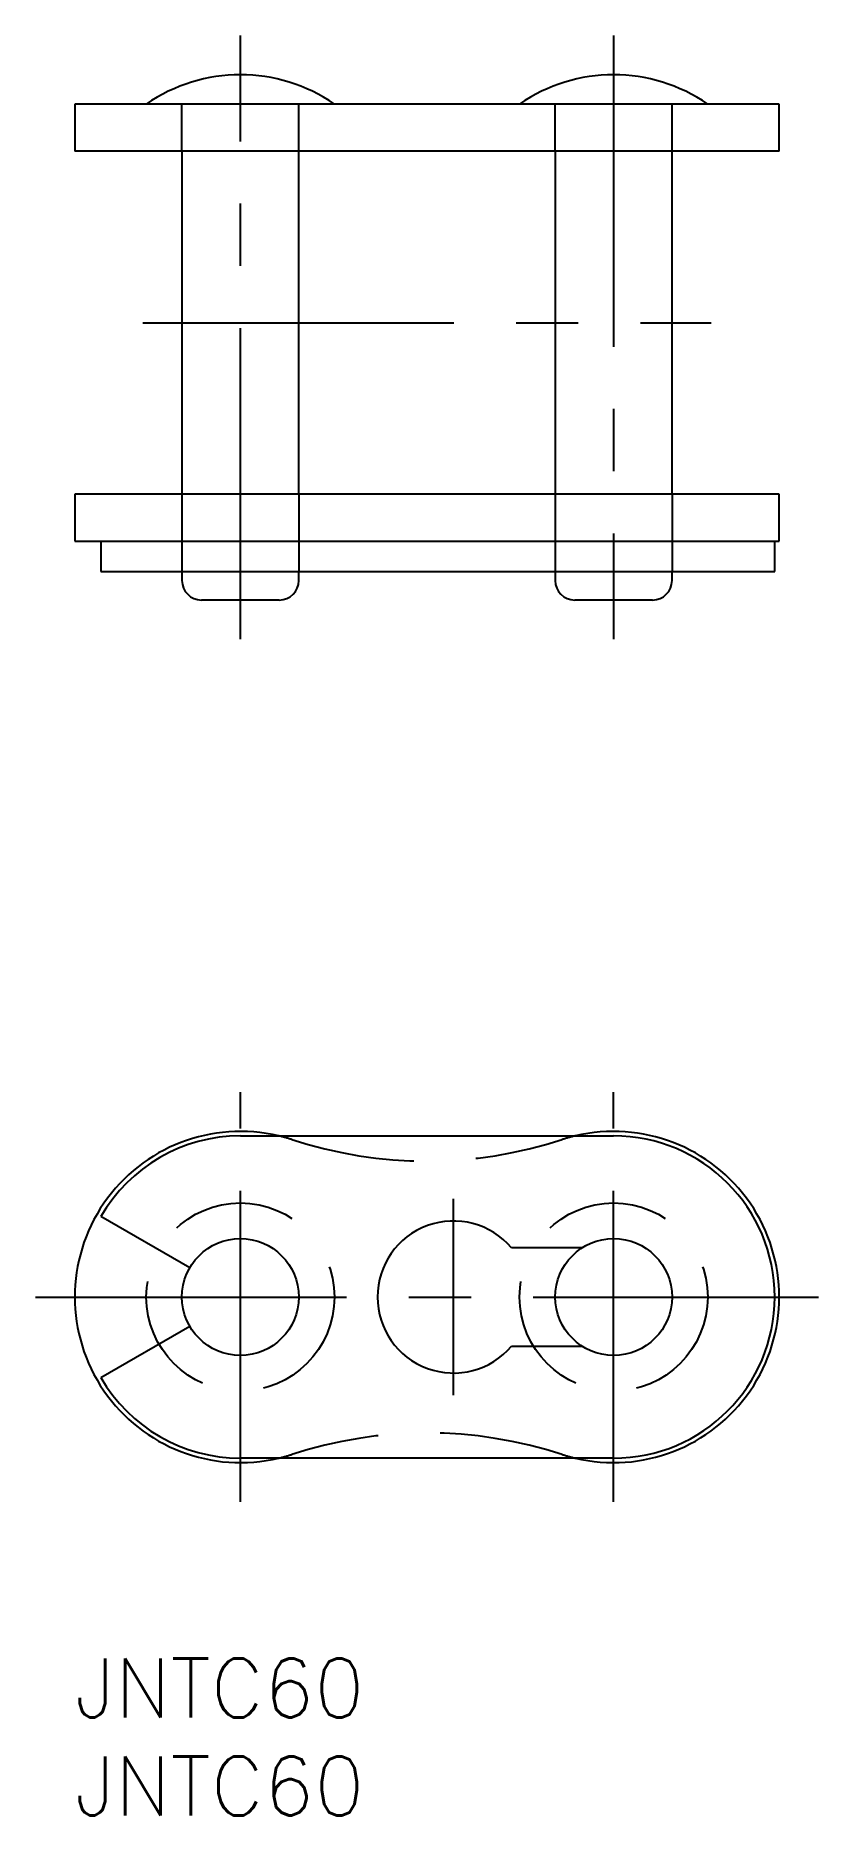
# Model space of a CAD drawing. Extents: x -2 to 38, y -8 to 82.8.
import ezdxf

# ---------------------------------------------------------------- set-up
doc = ezdxf.new("R2010")
doc.units = 0
doc.header["$LTSCALE"] = 0.5
doc.linetypes.add('CENTER', pattern=[50.8, 31.75, -6.35, 6.35, -6.35])
doc.linetypes.add('DASHED', pattern=[19.05, 12.7, -6.35])
for name, color, linetype in [('MSM_CENTER', 1, 'CENTER'), ('MSM_CONTINUOUS', 7, 'CONTINUOUS'), ('MSM_DASHED', 4, 'DASHED'), ('MSM_PART_NUMBER', 7, 'CONTINUOUS')]:
    doc.layers.add(name, color=color, linetype=linetype)
doc.styles.get("Standard").update_dxf_attribs({"font": 'txt.shx', "height": 1, "bigfont": 'bigfont.shx'})

# ---------------------------------------------------------------- blocks, each defined once
blk = doc.blocks.new('*U24')
at = {"layer": 'MSM_PART_NUMBER'}
blk.add_text('JNTC60', height=3, dxfattribs=at).set_placement((0, -3))
blk = doc.blocks.new('*U25')
at = {"layer": 'MSM_PART_NUMBER'}
blk.add_text('JNTC60', height=3, dxfattribs=at).set_placement((0, -8))

msp = doc.modelspace()

# ---------------------------------------------------------------- linework, layer by layer
at = {"layer": 'MSM_CENTER'}
for p, q in [((8.45, 52.012), (8.45, 82.812)), ((27.5, 82.812), (27.5, 52.012)), ((3.47, 68.162), (32.48, 68.162)), ((8.45, 8), (8.45, 28.9)), ((27.5, 8), (27.5, 28.9)), ((19.33, 13.448), (19.33, 23.452)), ((-2, 18.45), (37.95, 18.45))]:
    msp.add_line(p, q, dxfattribs=at)
at = {"layer": 'MSM_CONTINUOUS'}
for p, q in [((0, 79.312), (0, 76.912)), ((35.95, 79.312), (0, 79.312)), ((35.95, 76.912), (35.95, 79.312)), ((35.95, 76.912), (0, 76.912)), ((5.47, 76.912), (5.47, 59.412)), ((11.43, 59.412), (11.43, 76.912)), ((24.52, 76.912), (24.52, 59.412)), ((30.48, 59.412), (30.48, 76.912)), ((0, 59.412), (0, 57.012)), ((35.95, 59.412), (0, 59.412)), ((35.95, 57.012), (35.95, 59.412)), ((0, 57.012), (35.95, 57.012)), ((1.331, 57.012), (1.331, 55.472)), ((35.72, 55.472), (35.72, 57.012)), ((1.331, 55.472), (35.72, 55.472)), ((5.47, 55.472), (5.47, 55.012)), ((11.43, 55.012), (11.43, 55.472)), ((24.52, 55.472), (24.52, 55.012)), ((30.48, 55.012), (30.48, 55.472)), ((10.43, 54.012), (6.47, 54.012)), ((29.48, 54.012), (25.52, 54.012)), ((8.45, 26.67), (27.5, 26.67)), ((5.869, 19.94), (1.331, 22.56)), ((25.894, 20.96), (22.289, 20.96)), ((1.331, 14.34), (5.869, 16.96)), ((22.289, 15.94), (25.894, 15.94)), ((27.5, 10.23), (8.45, 10.23))]:
    msp.add_line(p, q, dxfattribs=at)
for centre in [(8.45, 18.45), (27.5, 18.45)]:
    msp.add_circle(centre, 2.98, dxfattribs=at)
for centre, radius, start, end in [((8.45, 72.382), 8.43, 55.29195, 124.70805), ((27.5, 72.382), 8.43, 55.29195, 124.70805), ((6.47, 55.012), 1, 180, 270), ((10.43, 55.012), 1, 270, 0), ((25.52, 55.012), 1, 180, 270), ((29.48, 55.012), 1, 270, 0), ((8.45, 18.45), 8.45, 76.60128, 283.39872), ((8.45, 18.45), 8.22, 90, 150), ((27.5, 18.45), 8.45, 256.60128, 103.39872), ((27.5, 18.45), 8.22, 270, 90), ((19.33, 18.45), 3.88, 40.30882, 319.69118), ((8.45, 18.45), 8.22, 210, 270)]:
    msp.add_arc(centre, radius, start, end, dxfattribs=at)
at = {"layer": 'MSM_DASHED'}
for p, q in [((5.47, 76.912), (5.47, 79.312)), ((11.43, 76.912), (11.43, 79.312)), ((24.52, 76.912), (24.52, 79.312)), ((30.48, 76.912), (30.48, 79.312)), ((5.47, 59.412), (5.47, 55.472)), ((11.43, 59.412), (11.43, 55.472)), ((24.52, 59.412), (24.52, 55.472)), ((30.48, 59.412), (30.48, 55.472))]:
    msp.add_line(p, q, dxfattribs=at)
for centre in [(8.45, 18.45), (27.5, 18.45)]:
    msp.add_circle(centre, 4.8, dxfattribs=at)
for centre, radius, start, end in [((8.45, 18.45), 8.45, 71.94332, 76.60128), ((17.975, 47.667), 22.28, 251.94332, 288.05668), ((27.5, 18.45), 8.45, 103.39872, 108.05668), ((17.975, -10.767), 22.28, 71.94332, 108.05668), ((8.45, 18.45), 8.45, 283.39872, 288.05668), ((27.5, 18.45), 8.45, 251.94332, 256.60128)]:
    msp.add_arc(centre, radius, start, end, dxfattribs=at)

# ---------------------------------------------------------------- block references
at = {"layer": 'MSM_CONTINUOUS'}
for name in ['*U24', '*U25']:
    msp.add_blockref(name, (0, 0), dxfattribs=at)

doc.saveas('drawing.dxf')
